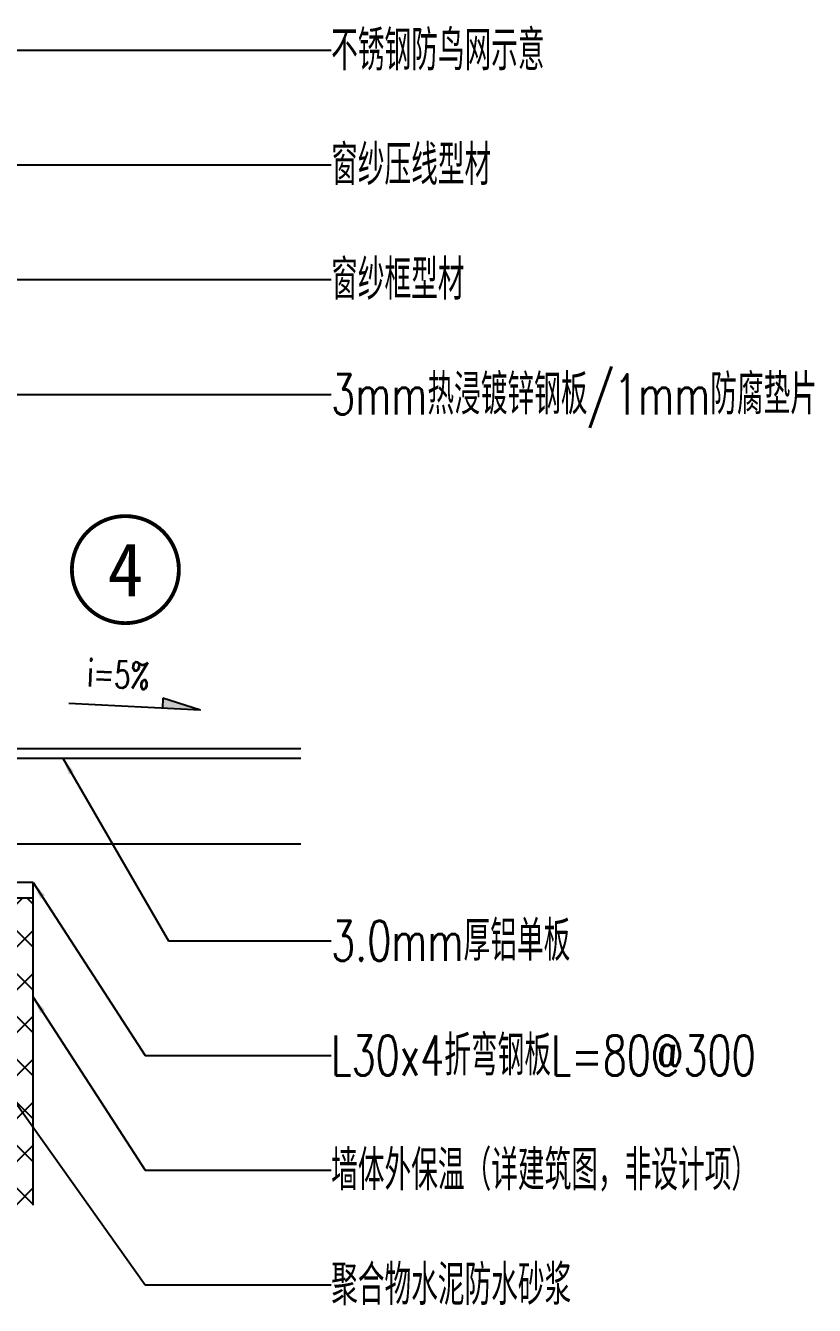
# Model space of a CAD drawing. Extents: x -160106 to 966792, y -663931 to 1550022.
# Drawn here: x -32048.3 to -31841.8, y -86368.3 to -86033.5 of the extents above; entities that cross this region are included whole.
import ezdxf
from ezdxf.enums import TextEntityAlignment as Align

# ---------------------------------------------------------------- set-up
doc = ezdxf.new("R2010")
doc.units = 0
for name, color, linetype in [('!ZN1-填充-8', 8, 'Continuous'), ('!ZN3-铝板幕墙-3', 3, 'Continuous'), ('!ZN5-钢材投影-40', 40, 'Continuous'), ('!ZN7-符号-173', 173, 'Continuous'), ('DIM', 173, 'Continuous'), ('TEXT', 7, 'Continuous')]:
    doc.layers.add(name, color=color, linetype=linetype)
doc.styles.add('DHTEXT-1', font='ROMANS.shx', dxfattribs={"width": 0.7, "bigfont": 'CHINESE.shx'})
doc.styles.add('ZNTextStyle', font='ROMANS.shx', dxfattribs={"width": 0.7, "bigfont": 'CHINESE.shx'})
doc.styles.add('中南符号', font='simhei.ttf')
doc.dimstyles.new('ZN3', dxfattribs={"dimscale": 3, "dimtxt": 2.5, "dimasz": 1.5, "dimexe": 1, "dimexo": 2, "dimgap": 0.9, "dimtad": 1, "dimdec": 0, "dimdsep": 46, "dimtxsty": 'DHTEXT-1', "dimblk": 'ARCHTICK', "dimcen": 2.5, "dimclrd": 173, "dimclre": 173, "dimclrt": 7, "dimazin": 2, "dimtfac": 1, "dimtix": 1, "dimtmove": 2, "dimatfit": 3, "dimfxl": 0, "dimarcsym": 0})

# ---------------------------------------------------------------- blocks, each defined once
blk = doc.blocks.new('_ArchTick')
at = {"color": 0, "linetype": 'ByBlock', "const_width": 0.4}
blk.add_lwpolyline([(-0.5, -0.5), (0.5, 0.5)], dxfattribs=at)
blk = doc.blocks.new('中南-详图符号')
at = {"const_width": 0.5}
blk.add_lwpolyline([(7, 0, 1), (-7, 0, 1)], format="xyb", close=True, dxfattribs=at)
at = {"color": 0, "style": '中南符号', "width": 0.927083, "flags": 8}
blk.add_attdef('索引号', text='', height=6.99, dxfattribs=at).set_placement((-2.33, -3.49), (2.33, -3.49), align=Align.FIT)
at = {"color": 0, "style": '中南符号', "flags": 8}
blk.add_attdef('比例', (9, -7), '', height=2.98, dxfattribs=at)
blk = doc.blocks.new('*U3654')
blk.add_hatch(color=256).paths.add_polyline_path([(3.64, 1.32), (8.64, 0), (3.64, 0)])
for p, q in [((8.64, 0), (-8.64, 0)), ((3.64, 1.32), (3.64, 0)), ((8.64, 0), (3.64, 1.32))]:
    blk.add_line(p, q)
at = {"color": 0, "style": 'ZNTextStyle', "width": 0.7, "flags": 8}
blk.add_attdef('I=3%', text='', height=3.5, dxfattribs=at).set_placement((-2.32, 1.31), align=Align.BOTTOM_CENTER)

msp = doc.modelspace()

# ---------------------------------------------------------------- hatches: boundary and pattern name
at = {"layer": '!ZN1-填充-8', "ltscale": 20}
h = msp.add_hatch(dxfattribs=at)
h.set_pattern_fill('ANSI37', color=256, scale=5, style=0)
h.set_pattern_definition([(45, (-32357.1545, -89095.538), (-5.61266, 5.61266), []), (135, (-32357.1545, -89095.538), (-5.61266, -5.61266), [])])
edge = h.paths.add_edge_path()
edge.add_line((-32046.27, -86342.02), (-32076.52, -86342.02))
edge.add_line((-32076.52, -86342.02), (-32076.52, -86272.29))
edge.add_arc((-32078.52, -86266.63), 6, 289.4712, 360)
edge.add_line((-32072.52, -86266.63), (-32072.52, -86261.63))
edge.add_line((-32072.52, -86261.63), (-32046.27, -86261.63))
edge.add_line((-32046.27, -86261.63), (-32046.27, -86342.02))

# ---------------------------------------------------------------- linework, layer by layer
msp.add_line((-32046.27, -86342.02), (-32046.27, -86261.63), dxfattribs=at)
at = {"layer": '!ZN3-铝板幕墙-3', "ltscale": 40}
msp.add_lwpolyline([(-32057.77, -86247.63), (-32060.27, -86247.63), (-32060.27, -86224.63, -0.414214), (-32058.27, -86222.63), (-32026.27, -86222.63)], format="xyb", dxfattribs=at)
for points in [[(-32026.27, -86222.63), (-31976.27, -86222.63)], [(-32057.77, -86247.63), (-32057.77, -86225.13), (-32026.27, -86225.13)], [(-32026.27, -86225.13), (-31976.27, -86225.13)], [(-32026.27, -86247.63), (-32054.77, -86247.63)], [(-31976.27, -86247.63), (-32026.27, -86247.63)]]:
    msp.add_lwpolyline(points, dxfattribs=at)
at = {"layer": '!ZN5-钢材投影-40'}
msp.add_lwpolyline([(-32046.27, -86257.63), (-32072.27, -86257.63), (-32072.27, -86231.63), (-32076.27, -86231.63), (-32076.27, -86258.63, 0.414214), (-32073.27, -86261.63), (-32046.27, -86261.63)], format="xyb", close=True, dxfattribs=at)

# ---------------------------------------------------------------- block references
at = {"layer": '!ZN7-符号-173', "color": 7, "ltscale": 30}
ref = msp.add_blockref('中南-详图符号', (-32022.15, -86175.81), dxfattribs=dict(at, xscale=2, yscale=2, zscale=2))
ref.add_attrib('索引号', '4', dxfattribs={"layer": '0', "color": 0, "height": 13.98, "style": '中南符号', "width": 0.927083}).set_placement((-32026.81, -86182.8), (-32017.49, -86182.8), align=Align.FIT)
at = {"layer": '!ZN7-符号-173', "color": 7, "ltscale": 20}
ref = msp.add_blockref('*U3654', (-32019.73, -86211.68), dxfattribs=dict(at, xscale=1.999999999999988, yscale=1.999999999999988, zscale=1.999999999999988, rotation=357.1375947738882))
ref.add_attrib('I=3%', 'i=5%', dxfattribs={"layer": '0', "color": 0, "height": 7, "rotation": 357.1376, "style": 'ZNTextStyle', "width": 0.7}).set_placement((-32024.24, -86208.83), align=Align.BOTTOM_CENTER)

# ---------------------------------------------------------------- texts
at = {"layer": 'TEXT', "ltscale": 30, "style": 'DHTEXT-1', "width": 0.7}
for s, p in [('不锈钢防鸟网示意', (-31968.3, -86039.97)), ('窗纱压线型材', (-31968.3, -86069.97)), ('窗纱框型材', (-31968.3, -86099.97)), ('3mm热浸镀锌钢板/1mm防腐垫片', (-31968.3, -86129.97)), ('3.0mm厚铝单板', (-31968.3, -86272.89)), ('L30x4折弯钢板L=80@300', (-31968.3, -86302.89)), ('墙体外保温（详建筑图，非设计项）', (-31968.3, -86332.89)), ('聚合物水泥防水砂浆', (-31968.3, -86362.89))]:
    msp.add_text(s, height=10.5, dxfattribs=at).set_placement(p, align=Align.MIDDLE_LEFT)

# ---------------------------------------------------------------- leaders
at = {"layer": 'DIM'}
for points in [[(-32148.77, -86039.97), (-32107.97, -86039.97), (-31968.3, -86039.97)], [(-32153.87, -86137.13), (-32123.29, -86069.97), (-31968.3, -86069.97)], [(-32143.67, -86137.13), (-32119.28, -86099.97), (-31968.3, -86099.97)], [(-32131.87, -86153.14), (-32115.69, -86129.97), (-31968.3, -86129.97)], [(-32038.52, -86225.13), (-32010.89, -86272.89), (-31968.3, -86272.89)], [(-32046.27, -86257.63), (-32016.93, -86302.89), (-31968.3, -86302.89)], [(-32088.81, -86262), (-32016.93, -86362.89), (-31968.3, -86362.89)], [(-32046.27, -86287.63), (-32016.93, -86332.89), (-31968.3, -86332.89)]]:
    msp.add_leader(points, dimstyle='ZN3', dxfattribs=at)

doc.saveas('drawing.dxf')
